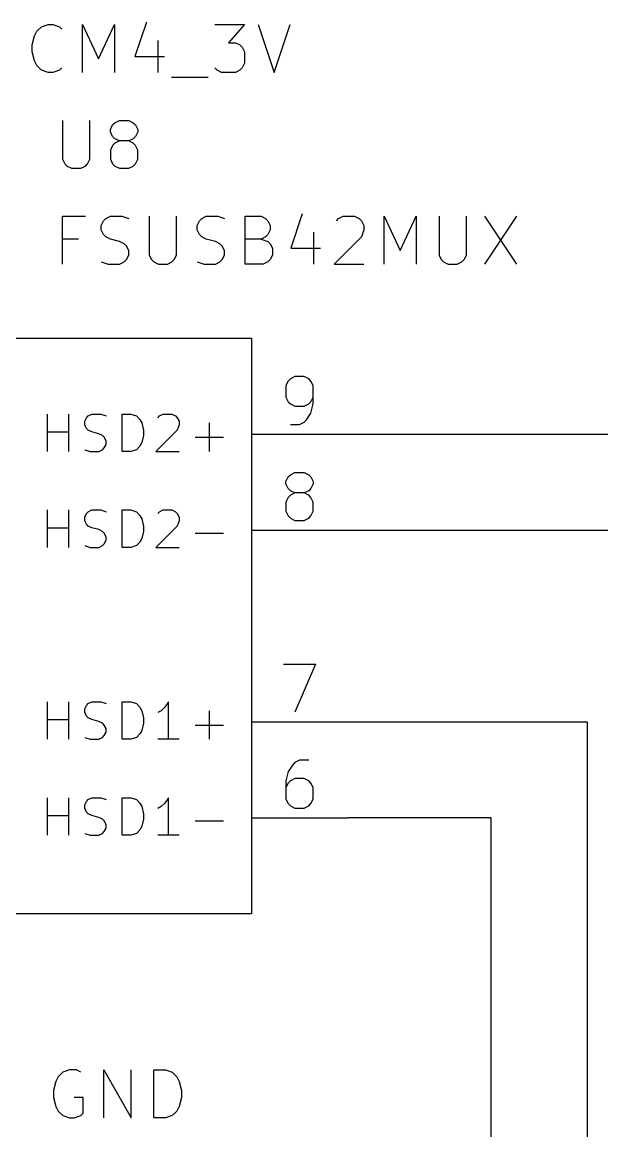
# Model space of a CAD drawing. Extents: x 0.4 to 11.3, y -7.9 to -0.4.
# Drawn here: x 7.511 to 8.115, y -2.276 to -1.12 of the extents above; entities that cross this region are included whole.
import ezdxf

# ---------------------------------------------------------------- set-up
doc = ezdxf.new("R2010")
doc.units = 0
doc.header["$MEASUREMENT"] = 0
for name, color, linetype in [('BROWN2', 54, 'CONTINUOUS'), ('CYAN2', 4, 'CONTINUOUS'), ('GREEN3', 91, 'CONTINUOUS'), ('LYELLOW', 51, 'CONTINUOUS'), ('RED2', 1, 'CONTINUOUS'), ('RED3', 11, 'CONTINUOUS')]:
    doc.layers.add(name, color=color, linetype=linetype)

msp = doc.modelspace()

# ---------------------------------------------------------------- linework, layer by layer
at = {"layer": 'BROWN2', "linetype": 'CONTINUOUS'}
for p, q in [((7.6402, -1.1204), (7.6283, -1.1561)), ((7.5235, -1.1347), (7.5259, -1.1299)), ((7.5259, -1.1299), (7.5307, -1.1252)), ((7.5307, -1.1252), (7.5378, -1.1228)), ((7.5378, -1.1228), (7.5426, -1.1228)), ((7.5426, -1.1228), (7.5497, -1.1252)), ((7.5497, -1.1252), (7.5521, -1.1276)), ((7.5735, -1.1728), (7.5735, -1.1228)), ((7.5735, -1.1228), (7.5902, -1.1585)), ((7.5902, -1.1585), (7.6068, -1.1228)), ((7.6068, -1.1228), (7.6068, -1.1728)), ((7.7116, -1.1228), (7.7426, -1.1228)), ((7.7426, -1.1228), (7.7259, -1.1419)), ((7.7568, -1.1228), (7.7735, -1.1728)), ((7.7735, -1.1728), (7.7902, -1.1228)), ((7.5211, -1.1442), (7.5235, -1.1347)), ((7.5211, -1.1514), (7.5211, -1.1442)), ((7.6521, -1.1395), (7.6521, -1.1728)), ((7.7259, -1.1419), (7.733, -1.1419)), ((7.733, -1.1419), (7.7378, -1.1442)), ((7.7378, -1.1442), (7.7402, -1.1466)), ((7.5235, -1.1609), (7.5211, -1.1514)), ((7.7402, -1.1466), (7.7426, -1.1514)), ((7.7426, -1.1514), (7.7426, -1.1633)), ((7.5259, -1.1657), (7.5235, -1.1609)), ((7.5307, -1.1704), (7.5259, -1.1657)), ((7.6283, -1.1561), (7.6592, -1.1561)), ((7.7426, -1.1633), (7.7402, -1.168)), ((7.5378, -1.1728), (7.5307, -1.1704)), ((7.5426, -1.1728), (7.5378, -1.1728)), ((7.5497, -1.1704), (7.5426, -1.1728)), ((7.5521, -1.168), (7.5497, -1.1704)), ((7.6664, -1.1776), (7.7045, -1.1776)), ((7.714, -1.1704), (7.7116, -1.168)), ((7.7187, -1.1728), (7.714, -1.1704)), ((7.733, -1.1728), (7.7187, -1.1728)), ((7.7378, -1.1704), (7.733, -1.1728)), ((7.7402, -1.168), (7.7378, -1.1704))]:
    msp.add_line(p, q, dxfattribs=at)
at = {"layer": 'CYAN2', "linetype": 'CONTINUOUS'}
for p, q in [((7.5527, -1.2228), (7.5527, -1.2633)), ((7.5527, -1.2228), (7.5527, -1.2633)), ((7.5812, -1.2633), (7.5812, -1.2228)), ((7.5812, -1.2633), (7.5812, -1.2228)), ((7.605, -1.2276), (7.6074, -1.2252)), ((7.605, -1.2276), (7.6074, -1.2252)), ((7.6074, -1.2252), (7.6122, -1.2228)), ((7.6074, -1.2252), (7.6122, -1.2228)), ((7.6122, -1.2228), (7.6217, -1.2228)), ((7.6122, -1.2228), (7.6217, -1.2228)), ((7.6217, -1.2228), (7.6265, -1.2252)), ((7.6217, -1.2228), (7.6265, -1.2252)), ((7.6265, -1.2252), (7.6289, -1.2276)), ((7.6265, -1.2252), (7.6289, -1.2276)), ((7.6027, -1.2323), (7.605, -1.2276)), ((7.6027, -1.2323), (7.605, -1.2276)), ((7.6027, -1.2347), (7.6027, -1.2323)), ((7.6027, -1.2347), (7.6027, -1.2323)), ((7.605, -1.2395), (7.6027, -1.2347)), ((7.605, -1.2395), (7.6027, -1.2347)), ((7.6289, -1.2276), (7.6312, -1.2323)), ((7.6289, -1.2276), (7.6312, -1.2323)), ((7.6312, -1.2347), (7.6289, -1.2395)), ((7.6312, -1.2347), (7.6289, -1.2395)), ((7.6312, -1.2323), (7.6312, -1.2347)), ((7.6312, -1.2323), (7.6312, -1.2347)), ((7.6074, -1.2419), (7.605, -1.2395)), ((7.6074, -1.2419), (7.605, -1.2395)), ((7.6074, -1.2466), (7.605, -1.249)), ((7.6074, -1.2466), (7.605, -1.249)), ((7.6122, -1.2442), (7.6074, -1.2419)), ((7.6122, -1.2442), (7.6074, -1.2419)), ((7.6122, -1.2442), (7.6074, -1.2466)), ((7.6122, -1.2442), (7.6074, -1.2466)), ((7.6217, -1.2442), (7.6122, -1.2442)), ((7.6217, -1.2442), (7.6122, -1.2442)), ((7.6265, -1.2419), (7.6217, -1.2442)), ((7.6265, -1.2419), (7.6217, -1.2442)), ((7.6265, -1.2466), (7.6217, -1.2442)), ((7.6265, -1.2466), (7.6217, -1.2442)), ((7.6289, -1.2395), (7.6265, -1.2419)), ((7.6289, -1.2395), (7.6265, -1.2419)), ((7.6289, -1.249), (7.6265, -1.2466)), ((7.6289, -1.249), (7.6265, -1.2466)), ((7.605, -1.249), (7.6027, -1.2538)), ((7.605, -1.249), (7.6027, -1.2538)), ((7.6027, -1.2538), (7.6027, -1.2633)), ((7.6027, -1.2538), (7.6027, -1.2633)), ((7.6312, -1.2538), (7.6289, -1.249)), ((7.6312, -1.2538), (7.6289, -1.249)), ((7.6312, -1.2633), (7.6312, -1.2538)), ((7.6312, -1.2633), (7.6312, -1.2538)), ((7.5527, -1.2633), (7.555, -1.268)), ((7.5527, -1.2633), (7.555, -1.268)), ((7.555, -1.268), (7.5574, -1.2704)), ((7.555, -1.268), (7.5574, -1.2704)), ((7.5574, -1.2704), (7.5622, -1.2728)), ((7.5574, -1.2704), (7.5622, -1.2728)), ((7.5717, -1.2728), (7.5765, -1.2704)), ((7.5717, -1.2728), (7.5765, -1.2704)), ((7.5765, -1.2704), (7.5789, -1.268)), ((7.5765, -1.2704), (7.5789, -1.268)), ((7.5789, -1.268), (7.5812, -1.2633)), ((7.5789, -1.268), (7.5812, -1.2633)), ((7.6027, -1.2633), (7.605, -1.268)), ((7.6027, -1.2633), (7.605, -1.268)), ((7.605, -1.268), (7.6074, -1.2704)), ((7.605, -1.268), (7.6074, -1.2704)), ((7.6074, -1.2704), (7.6122, -1.2728)), ((7.6074, -1.2704), (7.6122, -1.2728)), ((7.6217, -1.2728), (7.6265, -1.2704)), ((7.6217, -1.2728), (7.6265, -1.2704)), ((7.6265, -1.2704), (7.6289, -1.268)), ((7.6265, -1.2704), (7.6289, -1.268)), ((7.6289, -1.268), (7.6312, -1.2633)), ((7.6289, -1.268), (7.6312, -1.2633)), ((7.5622, -1.2728), (7.5717, -1.2728)), ((7.5622, -1.2728), (7.5717, -1.2728)), ((7.6122, -1.2728), (7.6217, -1.2728)), ((7.6122, -1.2728), (7.6217, -1.2728)), ((7.5527, -1.3728), (7.5527, -1.3228)), ((7.5527, -1.3228), (7.5765, -1.3228)), ((7.5527, -1.3728), (7.5527, -1.3228)), ((7.5527, -1.3228), (7.5765, -1.3228)), ((7.5931, -1.3323), (7.5955, -1.3276)), ((7.5931, -1.3323), (7.5955, -1.3276)), ((7.5955, -1.3276), (7.5979, -1.3252)), ((7.5955, -1.3276), (7.5979, -1.3252)), ((7.5979, -1.3252), (7.6027, -1.3228)), ((7.5979, -1.3252), (7.6027, -1.3228)), ((7.6027, -1.3228), (7.6146, -1.3228)), ((7.6027, -1.3228), (7.6146, -1.3228)), ((7.6146, -1.3228), (7.6217, -1.3252)), ((7.6146, -1.3228), (7.6217, -1.3252)), ((7.6431, -1.3228), (7.6431, -1.3633)), ((7.6431, -1.3228), (7.6431, -1.3633)), ((7.6717, -1.3633), (7.6717, -1.3228)), ((7.6717, -1.3633), (7.6717, -1.3228)), ((7.6931, -1.3323), (7.6955, -1.3276)), ((7.6931, -1.3323), (7.6955, -1.3276)), ((7.6955, -1.3276), (7.6979, -1.3252)), ((7.6955, -1.3276), (7.6979, -1.3252)), ((7.6979, -1.3252), (7.7027, -1.3228)), ((7.6979, -1.3252), (7.7027, -1.3228)), ((7.7027, -1.3228), (7.7146, -1.3228)), ((7.7027, -1.3228), (7.7146, -1.3228)), ((7.7146, -1.3228), (7.7217, -1.3252)), ((7.7146, -1.3228), (7.7217, -1.3252)), ((7.7431, -1.3728), (7.7431, -1.3228)), ((7.7431, -1.3228), (7.7598, -1.3228)), ((7.7431, -1.3728), (7.7431, -1.3228)), ((7.7431, -1.3228), (7.7598, -1.3228)), ((7.7598, -1.3228), (7.7646, -1.3252)), ((7.7598, -1.3228), (7.7646, -1.3252)), ((7.7646, -1.3252), (7.7669, -1.3276)), ((7.7646, -1.3252), (7.7669, -1.3276)), ((7.7669, -1.3276), (7.7693, -1.3323)), ((7.7669, -1.3276), (7.7693, -1.3323)), ((7.8027, -1.3204), (7.7908, -1.3561)), ((7.8027, -1.3204), (7.7908, -1.3561)), ((7.8384, -1.3276), (7.8408, -1.3252)), ((7.8384, -1.3276), (7.8408, -1.3252)), ((7.8408, -1.3252), (7.8455, -1.3228)), ((7.8408, -1.3252), (7.8455, -1.3228)), ((7.8455, -1.3228), (7.8574, -1.3228)), ((7.8455, -1.3228), (7.8574, -1.3228)), ((7.8574, -1.3228), (7.8622, -1.3252)), ((7.8574, -1.3228), (7.8622, -1.3252)), ((7.8622, -1.3252), (7.8646, -1.3276)), ((7.8622, -1.3252), (7.8646, -1.3276)), ((7.8646, -1.3276), (7.8669, -1.3323)), ((7.8646, -1.3276), (7.8669, -1.3323)), ((7.8884, -1.3728), (7.8884, -1.3228)), ((7.8884, -1.3228), (7.905, -1.3585)), ((7.8884, -1.3728), (7.8884, -1.3228)), ((7.8884, -1.3228), (7.905, -1.3585)), ((7.905, -1.3585), (7.9217, -1.3228)), ((7.905, -1.3585), (7.9217, -1.3228)), ((7.9217, -1.3228), (7.9217, -1.3728)), ((7.9217, -1.3228), (7.9217, -1.3728)), ((7.9455, -1.3228), (7.9455, -1.3633)), ((7.9455, -1.3228), (7.9455, -1.3633)), ((7.9741, -1.3633), (7.9741, -1.3228)), ((7.9741, -1.3633), (7.9741, -1.3228)), ((7.9931, -1.3228), (8.0265, -1.3728)), ((8.0265, -1.3228), (7.9931, -1.3728)), ((7.9931, -1.3228), (8.0265, -1.3728)), ((8.0265, -1.3228), (7.9931, -1.3728)), ((7.5931, -1.3371), (7.5931, -1.3323)), ((7.5931, -1.3371), (7.5931, -1.3323)), ((7.5955, -1.3419), (7.5931, -1.3371)), ((7.5955, -1.3419), (7.5931, -1.3371)), ((7.6931, -1.3371), (7.6931, -1.3323)), ((7.6931, -1.3371), (7.6931, -1.3323)), ((7.6955, -1.3419), (7.6931, -1.3371)), ((7.6955, -1.3419), (7.6931, -1.3371)), ((7.7693, -1.3371), (7.7669, -1.3419)), ((7.7693, -1.3371), (7.7669, -1.3419)), ((7.7693, -1.3323), (7.7693, -1.3371)), ((7.7693, -1.3323), (7.7693, -1.3371)), ((7.8146, -1.3395), (7.8146, -1.3728)), ((7.8146, -1.3395), (7.8146, -1.3728)), ((7.8669, -1.3371), (7.8646, -1.3442)), ((7.8669, -1.3371), (7.8646, -1.3442)), ((7.8669, -1.3323), (7.8669, -1.3371)), ((7.8669, -1.3323), (7.8669, -1.3371)), ((7.5693, -1.3466), (7.5527, -1.3466)), ((7.5693, -1.3466), (7.5527, -1.3466)), ((7.5979, -1.3442), (7.5955, -1.3419)), ((7.5979, -1.3442), (7.5955, -1.3419)), ((7.6027, -1.3466), (7.5979, -1.3442)), ((7.6027, -1.3466), (7.5979, -1.3442)), ((7.6122, -1.349), (7.6027, -1.3466)), ((7.6122, -1.349), (7.6027, -1.3466)), ((7.6169, -1.3514), (7.6122, -1.349)), ((7.6169, -1.3514), (7.6122, -1.349)), ((7.6193, -1.3538), (7.6169, -1.3514)), ((7.6193, -1.3538), (7.6169, -1.3514)), ((7.6979, -1.3442), (7.6955, -1.3419)), ((7.6979, -1.3442), (7.6955, -1.3419)), ((7.7027, -1.3466), (7.6979, -1.3442)), ((7.7027, -1.3466), (7.6979, -1.3442)), ((7.7122, -1.349), (7.7027, -1.3466)), ((7.7122, -1.349), (7.7027, -1.3466)), ((7.7169, -1.3514), (7.7122, -1.349)), ((7.7169, -1.3514), (7.7122, -1.349)), ((7.7193, -1.3538), (7.7169, -1.3514)), ((7.7193, -1.3538), (7.7169, -1.3514)), ((7.7598, -1.3466), (7.7431, -1.3466)), ((7.7598, -1.3466), (7.7431, -1.3466)), ((7.7646, -1.3442), (7.7598, -1.3466)), ((7.7646, -1.3442), (7.7598, -1.3466)), ((7.7598, -1.3466), (7.7669, -1.349)), ((7.7598, -1.3466), (7.7669, -1.349)), ((7.7669, -1.3419), (7.7646, -1.3442)), ((7.7669, -1.3419), (7.7646, -1.3442)), ((7.7669, -1.349), (7.7693, -1.3514)), ((7.7669, -1.349), (7.7693, -1.3514)), ((7.7693, -1.3514), (7.7717, -1.3561)), ((7.7693, -1.3514), (7.7717, -1.3561)), ((7.8646, -1.3442), (7.836, -1.3728)), ((7.8646, -1.3442), (7.836, -1.3728)), ((7.6217, -1.3585), (7.6193, -1.3538)), ((7.6217, -1.3585), (7.6193, -1.3538)), ((7.6193, -1.368), (7.6217, -1.3633)), ((7.6193, -1.368), (7.6217, -1.3633)), ((7.6217, -1.3633), (7.6217, -1.3585)), ((7.6217, -1.3633), (7.6217, -1.3585)), ((7.6431, -1.3633), (7.6455, -1.368)), ((7.6431, -1.3633), (7.6455, -1.368)), ((7.6693, -1.368), (7.6717, -1.3633)), ((7.6693, -1.368), (7.6717, -1.3633)), ((7.7217, -1.3585), (7.7193, -1.3538)), ((7.7217, -1.3585), (7.7193, -1.3538)), ((7.7193, -1.368), (7.7217, -1.3633)), ((7.7193, -1.368), (7.7217, -1.3633)), ((7.7217, -1.3633), (7.7217, -1.3585)), ((7.7217, -1.3633), (7.7217, -1.3585)), ((7.7717, -1.3633), (7.7693, -1.368)), ((7.7717, -1.3633), (7.7693, -1.368)), ((7.7717, -1.3561), (7.7717, -1.3633)), ((7.7717, -1.3561), (7.7717, -1.3633)), ((7.7908, -1.3561), (7.8217, -1.3561)), ((7.7908, -1.3561), (7.8217, -1.3561)), ((7.9455, -1.3633), (7.9479, -1.368)), ((7.9455, -1.3633), (7.9479, -1.368)), ((7.9717, -1.368), (7.9741, -1.3633)), ((7.9717, -1.368), (7.9741, -1.3633)), ((7.5931, -1.3704), (7.6003, -1.3728)), ((7.5931, -1.3704), (7.6003, -1.3728)), ((7.6003, -1.3728), (7.6122, -1.3728)), ((7.6003, -1.3728), (7.6122, -1.3728)), ((7.6122, -1.3728), (7.6169, -1.3704)), ((7.6122, -1.3728), (7.6169, -1.3704)), ((7.6169, -1.3704), (7.6193, -1.368)), ((7.6169, -1.3704), (7.6193, -1.368)), ((7.6455, -1.368), (7.6479, -1.3704)), ((7.6455, -1.368), (7.6479, -1.3704)), ((7.6479, -1.3704), (7.6527, -1.3728)), ((7.6479, -1.3704), (7.6527, -1.3728)), ((7.6527, -1.3728), (7.6622, -1.3728)), ((7.6527, -1.3728), (7.6622, -1.3728)), ((7.6622, -1.3728), (7.6669, -1.3704)), ((7.6622, -1.3728), (7.6669, -1.3704)), ((7.6669, -1.3704), (7.6693, -1.368)), ((7.6669, -1.3704), (7.6693, -1.368)), ((7.6931, -1.3704), (7.7003, -1.3728)), ((7.6931, -1.3704), (7.7003, -1.3728)), ((7.7003, -1.3728), (7.7122, -1.3728)), ((7.7003, -1.3728), (7.7122, -1.3728)), ((7.7122, -1.3728), (7.7169, -1.3704)), ((7.7122, -1.3728), (7.7169, -1.3704)), ((7.7169, -1.3704), (7.7193, -1.368)), ((7.7169, -1.3704), (7.7193, -1.368)), ((7.7622, -1.3728), (7.7431, -1.3728)), ((7.7622, -1.3728), (7.7431, -1.3728)), ((7.7669, -1.3704), (7.7622, -1.3728)), ((7.7669, -1.3704), (7.7622, -1.3728)), ((7.7693, -1.368), (7.7669, -1.3704)), ((7.7693, -1.368), (7.7669, -1.3704)), ((7.836, -1.3728), (7.8669, -1.3728)), ((7.836, -1.3728), (7.8669, -1.3728)), ((7.9479, -1.368), (7.9503, -1.3704)), ((7.9479, -1.368), (7.9503, -1.3704)), ((7.9503, -1.3704), (7.955, -1.3728)), ((7.9503, -1.3704), (7.955, -1.3728)), ((7.955, -1.3728), (7.9646, -1.3728)), ((7.955, -1.3728), (7.9646, -1.3728)), ((7.9646, -1.3728), (7.9693, -1.3704)), ((7.9646, -1.3728), (7.9693, -1.3704)), ((7.9693, -1.3704), (7.9717, -1.368)), ((7.9693, -1.3704), (7.9717, -1.368)), ((7.5369, -1.568), (7.5369, -1.529)), ((7.5369, -1.568), (7.5369, -1.529)), ((7.5591, -1.568), (7.5591, -1.529)), ((7.5591, -1.568), (7.5591, -1.529)), ((7.5759, -1.5365), (7.5777, -1.5328)), ((7.5759, -1.5365), (7.5777, -1.5328)), ((7.5759, -1.5402), (7.5759, -1.5365)), ((7.5759, -1.5402), (7.5759, -1.5365)), ((7.5777, -1.5328), (7.5796, -1.5309)), ((7.5777, -1.5328), (7.5796, -1.5309)), ((7.5796, -1.5309), (7.5833, -1.529)), ((7.5796, -1.5309), (7.5833, -1.529)), ((7.5833, -1.529), (7.5926, -1.529)), ((7.5833, -1.529), (7.5926, -1.529)), ((7.5926, -1.529), (7.5981, -1.5309)), ((7.5926, -1.529), (7.5981, -1.5309)), ((7.6149, -1.568), (7.6149, -1.529)), ((7.6149, -1.529), (7.6241, -1.529)), ((7.6149, -1.568), (7.6149, -1.529)), ((7.6149, -1.529), (7.6241, -1.529)), ((7.6241, -1.529), (7.6297, -1.5309)), ((7.6241, -1.529), (7.6297, -1.5309)), ((7.6297, -1.5309), (7.6334, -1.5346)), ((7.6297, -1.5309), (7.6334, -1.5346)), ((7.6334, -1.5346), (7.6353, -1.5383)), ((7.6334, -1.5346), (7.6353, -1.5383)), ((7.652, -1.5328), (7.6539, -1.5309)), ((7.652, -1.5328), (7.6539, -1.5309)), ((7.6539, -1.5309), (7.6576, -1.529)), ((7.6539, -1.5309), (7.6576, -1.529)), ((7.6576, -1.529), (7.6669, -1.529)), ((7.6576, -1.529), (7.6669, -1.529)), ((7.6669, -1.529), (7.6706, -1.5309)), ((7.6669, -1.529), (7.6706, -1.5309)), ((7.6706, -1.5309), (7.6724, -1.5328)), ((7.6706, -1.5309), (7.6724, -1.5328)), ((7.6724, -1.5328), (7.6743, -1.5365)), ((7.6724, -1.5328), (7.6743, -1.5365)), ((7.6743, -1.5365), (7.6743, -1.5402)), ((7.6743, -1.5365), (7.6743, -1.5402)), ((7.5369, -1.5476), (7.5591, -1.5476)), ((7.5369, -1.5476), (7.5591, -1.5476)), ((7.5777, -1.5439), (7.5759, -1.5402)), ((7.5777, -1.5439), (7.5759, -1.5402)), ((7.5796, -1.5458), (7.5777, -1.5439)), ((7.5796, -1.5458), (7.5777, -1.5439)), ((7.5833, -1.5476), (7.5796, -1.5458)), ((7.5833, -1.5476), (7.5796, -1.5458)), ((7.5907, -1.5495), (7.5833, -1.5476)), ((7.5907, -1.5495), (7.5833, -1.5476)), ((7.6353, -1.5383), (7.6371, -1.5458)), ((7.6353, -1.5383), (7.6371, -1.5458)), ((7.6371, -1.5458), (7.6371, -1.5513)), ((7.6371, -1.5458), (7.6371, -1.5513)), ((7.6724, -1.5458), (7.6501, -1.568)), ((7.6724, -1.5458), (7.6501, -1.568)), ((7.6743, -1.5402), (7.6724, -1.5458)), ((7.6743, -1.5402), (7.6724, -1.5458)), ((7.7059, -1.568), (7.7059, -1.5383)), ((7.7059, -1.568), (7.7059, -1.5383)), ((7.5944, -1.5513), (7.5907, -1.5495)), ((7.5944, -1.5513), (7.5907, -1.5495)), ((7.5963, -1.5532), (7.5944, -1.5513)), ((7.5963, -1.5532), (7.5944, -1.5513)), ((7.5981, -1.5569), (7.5963, -1.5532)), ((7.5981, -1.5569), (7.5963, -1.5532)), ((7.5981, -1.5606), (7.5981, -1.5569)), ((7.5981, -1.5606), (7.5981, -1.5569)), ((7.6353, -1.5588), (7.6334, -1.5625)), ((7.6353, -1.5588), (7.6334, -1.5625)), ((7.6371, -1.5513), (7.6353, -1.5588)), ((7.6371, -1.5513), (7.6353, -1.5588)), ((7.691, -1.5532), (7.7207, -1.5532)), ((7.691, -1.5532), (7.7207, -1.5532)), ((7.5759, -1.5662), (7.5814, -1.568)), ((7.5759, -1.5662), (7.5814, -1.568)), ((7.5814, -1.568), (7.5907, -1.568)), ((7.5814, -1.568), (7.5907, -1.568)), ((7.5907, -1.568), (7.5944, -1.5662)), ((7.5907, -1.568), (7.5944, -1.5662)), ((7.5944, -1.5662), (7.5963, -1.5643)), ((7.5944, -1.5662), (7.5963, -1.5643)), ((7.5963, -1.5643), (7.5981, -1.5606)), ((7.5963, -1.5643), (7.5981, -1.5606)), ((7.6241, -1.568), (7.6149, -1.568)), ((7.6241, -1.568), (7.6149, -1.568)), ((7.6297, -1.5662), (7.6241, -1.568)), ((7.6297, -1.5662), (7.6241, -1.568)), ((7.6334, -1.5625), (7.6297, -1.5662)), ((7.6334, -1.5625), (7.6297, -1.5662)), ((7.6501, -1.568), (7.6743, -1.568)), ((7.6501, -1.568), (7.6743, -1.568)), ((7.5369, -1.668), (7.5369, -1.629)), ((7.5369, -1.668), (7.5369, -1.629)), ((7.5591, -1.668), (7.5591, -1.629)), ((7.5591, -1.668), (7.5591, -1.629)), ((7.5796, -1.6309), (7.5833, -1.629)), ((7.5796, -1.6309), (7.5833, -1.629)), ((7.5833, -1.629), (7.5926, -1.629)), ((7.5833, -1.629), (7.5926, -1.629)), ((7.5926, -1.629), (7.5981, -1.6309)), ((7.5926, -1.629), (7.5981, -1.6309)), ((7.6149, -1.668), (7.6149, -1.629)), ((7.6149, -1.629), (7.6241, -1.629)), ((7.6149, -1.668), (7.6149, -1.629)), ((7.6149, -1.629), (7.6241, -1.629)), ((7.6241, -1.629), (7.6297, -1.6309)), ((7.6241, -1.629), (7.6297, -1.6309)), ((7.6539, -1.6309), (7.6576, -1.629)), ((7.6539, -1.6309), (7.6576, -1.629)), ((7.6576, -1.629), (7.6669, -1.629)), ((7.6576, -1.629), (7.6669, -1.629)), ((7.6669, -1.629), (7.6706, -1.6309)), ((7.6669, -1.629), (7.6706, -1.6309)), ((7.5759, -1.6365), (7.5777, -1.6328)), ((7.5759, -1.6365), (7.5777, -1.6328)), ((7.5759, -1.6402), (7.5759, -1.6365)), ((7.5759, -1.6402), (7.5759, -1.6365)), ((7.5777, -1.6439), (7.5759, -1.6402)), ((7.5777, -1.6439), (7.5759, -1.6402)), ((7.5777, -1.6328), (7.5796, -1.6309)), ((7.5777, -1.6328), (7.5796, -1.6309)), ((7.6297, -1.6309), (7.6334, -1.6346)), ((7.6297, -1.6309), (7.6334, -1.6346)), ((7.6334, -1.6346), (7.6353, -1.6383)), ((7.6334, -1.6346), (7.6353, -1.6383)), ((7.6353, -1.6383), (7.6371, -1.6458)), ((7.6353, -1.6383), (7.6371, -1.6458)), ((7.652, -1.6328), (7.6539, -1.6309)), ((7.652, -1.6328), (7.6539, -1.6309)), ((7.6706, -1.6309), (7.6724, -1.6328)), ((7.6706, -1.6309), (7.6724, -1.6328)), ((7.6724, -1.6328), (7.6743, -1.6365)), ((7.6724, -1.6328), (7.6743, -1.6365)), ((7.6743, -1.6402), (7.6724, -1.6458)), ((7.6743, -1.6402), (7.6724, -1.6458)), ((7.6743, -1.6365), (7.6743, -1.6402)), ((7.6743, -1.6365), (7.6743, -1.6402)), ((7.5369, -1.6476), (7.5591, -1.6476)), ((7.5369, -1.6476), (7.5591, -1.6476)), ((7.5796, -1.6458), (7.5777, -1.6439)), ((7.5796, -1.6458), (7.5777, -1.6439)), ((7.5833, -1.6476), (7.5796, -1.6458)), ((7.5833, -1.6476), (7.5796, -1.6458)), ((7.5907, -1.6495), (7.5833, -1.6476)), ((7.5907, -1.6495), (7.5833, -1.6476)), ((7.5944, -1.6513), (7.5907, -1.6495)), ((7.5944, -1.6513), (7.5907, -1.6495)), ((7.5963, -1.6532), (7.5944, -1.6513)), ((7.5963, -1.6532), (7.5944, -1.6513)), ((7.6371, -1.6513), (7.6353, -1.6588)), ((7.6371, -1.6513), (7.6353, -1.6588)), ((7.6371, -1.6458), (7.6371, -1.6513)), ((7.6371, -1.6458), (7.6371, -1.6513)), ((7.6724, -1.6458), (7.6501, -1.668)), ((7.6724, -1.6458), (7.6501, -1.668)), ((7.5944, -1.6662), (7.5963, -1.6643)), ((7.5944, -1.6662), (7.5963, -1.6643)), ((7.5981, -1.6569), (7.5963, -1.6532)), ((7.5981, -1.6569), (7.5963, -1.6532)), ((7.5963, -1.6643), (7.5981, -1.6606)), ((7.5963, -1.6643), (7.5981, -1.6606)), ((7.5981, -1.6606), (7.5981, -1.6569)), ((7.5981, -1.6606), (7.5981, -1.6569)), ((7.6334, -1.6625), (7.6297, -1.6662)), ((7.6334, -1.6625), (7.6297, -1.6662)), ((7.6353, -1.6588), (7.6334, -1.6625)), ((7.6353, -1.6588), (7.6334, -1.6625)), ((7.691, -1.6532), (7.7207, -1.6532)), ((7.691, -1.6532), (7.7207, -1.6532)), ((7.5759, -1.6662), (7.5814, -1.668)), ((7.5759, -1.6662), (7.5814, -1.668)), ((7.5814, -1.668), (7.5907, -1.668)), ((7.5814, -1.668), (7.5907, -1.668)), ((7.5907, -1.668), (7.5944, -1.6662)), ((7.5907, -1.668), (7.5944, -1.6662)), ((7.6241, -1.668), (7.6149, -1.668)), ((7.6241, -1.668), (7.6149, -1.668)), ((7.6297, -1.6662), (7.6241, -1.668)), ((7.6297, -1.6662), (7.6241, -1.668)), ((7.6501, -1.668), (7.6743, -1.668)), ((7.6501, -1.668), (7.6743, -1.668)), ((7.5369, -1.868), (7.5369, -1.829)), ((7.5369, -1.868), (7.5369, -1.829)), ((7.5591, -1.868), (7.5591, -1.829)), ((7.5591, -1.868), (7.5591, -1.829)), ((7.5759, -1.8365), (7.5777, -1.8328)), ((7.5759, -1.8365), (7.5777, -1.8328)), ((7.5759, -1.8402), (7.5759, -1.8365)), ((7.5759, -1.8402), (7.5759, -1.8365)), ((7.5777, -1.8328), (7.5796, -1.8309)), ((7.5777, -1.8328), (7.5796, -1.8309)), ((7.5796, -1.8309), (7.5833, -1.829)), ((7.5796, -1.8309), (7.5833, -1.829)), ((7.5833, -1.829), (7.5926, -1.829)), ((7.5833, -1.829), (7.5926, -1.829)), ((7.5926, -1.829), (7.5981, -1.8309)), ((7.5926, -1.829), (7.5981, -1.8309)), ((7.6149, -1.868), (7.6149, -1.829)), ((7.6149, -1.829), (7.6241, -1.829)), ((7.6149, -1.868), (7.6149, -1.829)), ((7.6149, -1.829), (7.6241, -1.829)), ((7.6241, -1.829), (7.6297, -1.8309)), ((7.6241, -1.829), (7.6297, -1.8309)), ((7.6297, -1.8309), (7.6334, -1.8346)), ((7.6297, -1.8309), (7.6334, -1.8346)), ((7.6334, -1.8346), (7.6353, -1.8383)), ((7.6334, -1.8346), (7.6353, -1.8383)), ((7.6594, -1.8346), (7.6557, -1.8383)), ((7.6594, -1.8346), (7.6557, -1.8383)), ((7.6631, -1.829), (7.6594, -1.8346)), ((7.6631, -1.829), (7.6594, -1.8346)), ((7.6631, -1.868), (7.6631, -1.829)), ((7.6631, -1.868), (7.6631, -1.829)), ((7.5369, -1.8476), (7.5591, -1.8476)), ((7.5369, -1.8476), (7.5591, -1.8476)), ((7.5777, -1.8439), (7.5759, -1.8402)), ((7.5777, -1.8439), (7.5759, -1.8402)), ((7.5796, -1.8458), (7.5777, -1.8439)), ((7.5796, -1.8458), (7.5777, -1.8439)), ((7.5833, -1.8476), (7.5796, -1.8458)), ((7.5833, -1.8476), (7.5796, -1.8458)), ((7.5907, -1.8495), (7.5833, -1.8476)), ((7.5907, -1.8495), (7.5833, -1.8476)), ((7.6353, -1.8383), (7.6371, -1.8458)), ((7.6353, -1.8383), (7.6371, -1.8458)), ((7.6371, -1.8458), (7.6371, -1.8513)), ((7.6371, -1.8458), (7.6371, -1.8513)), ((7.6557, -1.8383), (7.652, -1.8402)), ((7.6557, -1.8383), (7.652, -1.8402)), ((7.7059, -1.868), (7.7059, -1.8383)), ((7.7059, -1.868), (7.7059, -1.8383)), ((7.5944, -1.8513), (7.5907, -1.8495)), ((7.5944, -1.8513), (7.5907, -1.8495)), ((7.5963, -1.8532), (7.5944, -1.8513)), ((7.5963, -1.8532), (7.5944, -1.8513)), ((7.5981, -1.8569), (7.5963, -1.8532)), ((7.5981, -1.8569), (7.5963, -1.8532)), ((7.5963, -1.8643), (7.5981, -1.8606)), ((7.5963, -1.8643), (7.5981, -1.8606)), ((7.5981, -1.8606), (7.5981, -1.8569)), ((7.5981, -1.8606), (7.5981, -1.8569)), ((7.6353, -1.8588), (7.6334, -1.8625)), ((7.6353, -1.8588), (7.6334, -1.8625)), ((7.6371, -1.8513), (7.6353, -1.8588)), ((7.6371, -1.8513), (7.6353, -1.8588)), ((7.691, -1.8532), (7.7207, -1.8532)), ((7.691, -1.8532), (7.7207, -1.8532)), ((7.5759, -1.8662), (7.5814, -1.868)), ((7.5759, -1.8662), (7.5814, -1.868)), ((7.5814, -1.868), (7.5907, -1.868)), ((7.5814, -1.868), (7.5907, -1.868)), ((7.5907, -1.868), (7.5944, -1.8662)), ((7.5907, -1.868), (7.5944, -1.8662)), ((7.5944, -1.8662), (7.5963, -1.8643)), ((7.5944, -1.8662), (7.5963, -1.8643)), ((7.6241, -1.868), (7.6149, -1.868)), ((7.6241, -1.868), (7.6149, -1.868)), ((7.6297, -1.8662), (7.6241, -1.868)), ((7.6297, -1.8662), (7.6241, -1.868)), ((7.6334, -1.8625), (7.6297, -1.8662)), ((7.6334, -1.8625), (7.6297, -1.8662)), ((7.6743, -1.868), (7.652, -1.868)), ((7.6743, -1.868), (7.652, -1.868)), ((7.5369, -1.968), (7.5369, -1.929)), ((7.5369, -1.968), (7.5369, -1.929)), ((7.5591, -1.968), (7.5591, -1.929)), ((7.5591, -1.968), (7.5591, -1.929)), ((7.5796, -1.9309), (7.5833, -1.929)), ((7.5796, -1.9309), (7.5833, -1.929)), ((7.5833, -1.929), (7.5926, -1.929)), ((7.5833, -1.929), (7.5926, -1.929)), ((7.5926, -1.929), (7.5981, -1.9309)), ((7.5926, -1.929), (7.5981, -1.9309)), ((7.6149, -1.968), (7.6149, -1.929)), ((7.6149, -1.929), (7.6241, -1.929)), ((7.6149, -1.968), (7.6149, -1.929)), ((7.6149, -1.929), (7.6241, -1.929)), ((7.6241, -1.929), (7.6297, -1.9309)), ((7.6241, -1.929), (7.6297, -1.9309)), ((7.6631, -1.929), (7.6594, -1.9346)), ((7.6631, -1.929), (7.6594, -1.9346)), ((7.6631, -1.968), (7.6631, -1.929)), ((7.6631, -1.968), (7.6631, -1.929)), ((7.5759, -1.9365), (7.5777, -1.9328)), ((7.5759, -1.9365), (7.5777, -1.9328)), ((7.5759, -1.9402), (7.5759, -1.9365)), ((7.5759, -1.9402), (7.5759, -1.9365)), ((7.5777, -1.9439), (7.5759, -1.9402)), ((7.5777, -1.9439), (7.5759, -1.9402)), ((7.5777, -1.9328), (7.5796, -1.9309)), ((7.5777, -1.9328), (7.5796, -1.9309)), ((7.6297, -1.9309), (7.6334, -1.9346)), ((7.6297, -1.9309), (7.6334, -1.9346)), ((7.6334, -1.9346), (7.6353, -1.9383)), ((7.6334, -1.9346), (7.6353, -1.9383)), ((7.6353, -1.9383), (7.6371, -1.9458)), ((7.6353, -1.9383), (7.6371, -1.9458)), ((7.6557, -1.9383), (7.652, -1.9402)), ((7.6557, -1.9383), (7.652, -1.9402)), ((7.6594, -1.9346), (7.6557, -1.9383)), ((7.6594, -1.9346), (7.6557, -1.9383)), ((7.5369, -1.9476), (7.5591, -1.9476)), ((7.5369, -1.9476), (7.5591, -1.9476)), ((7.5796, -1.9458), (7.5777, -1.9439)), ((7.5796, -1.9458), (7.5777, -1.9439)), ((7.5833, -1.9476), (7.5796, -1.9458)), ((7.5833, -1.9476), (7.5796, -1.9458)), ((7.5907, -1.9495), (7.5833, -1.9476)), ((7.5907, -1.9495), (7.5833, -1.9476)), ((7.5944, -1.9513), (7.5907, -1.9495)), ((7.5944, -1.9513), (7.5907, -1.9495)), ((7.5963, -1.9532), (7.5944, -1.9513)), ((7.5963, -1.9532), (7.5944, -1.9513)), ((7.5981, -1.9569), (7.5963, -1.9532)), ((7.5981, -1.9569), (7.5963, -1.9532)), ((7.6371, -1.9513), (7.6353, -1.9588)), ((7.6371, -1.9513), (7.6353, -1.9588)), ((7.6371, -1.9458), (7.6371, -1.9513)), ((7.6371, -1.9458), (7.6371, -1.9513)), ((7.691, -1.9532), (7.7207, -1.9532)), ((7.691, -1.9532), (7.7207, -1.9532)), ((7.5944, -1.9662), (7.5963, -1.9643)), ((7.5944, -1.9662), (7.5963, -1.9643)), ((7.5963, -1.9643), (7.5981, -1.9606)), ((7.5963, -1.9643), (7.5981, -1.9606)), ((7.5981, -1.9606), (7.5981, -1.9569)), ((7.5981, -1.9606), (7.5981, -1.9569)), ((7.6334, -1.9625), (7.6297, -1.9662)), ((7.6334, -1.9625), (7.6297, -1.9662)), ((7.6353, -1.9588), (7.6334, -1.9625)), ((7.6353, -1.9588), (7.6334, -1.9625)), ((7.5759, -1.9662), (7.5814, -1.968)), ((7.5759, -1.9662), (7.5814, -1.968)), ((7.5814, -1.968), (7.5907, -1.968)), ((7.5814, -1.968), (7.5907, -1.968)), ((7.5907, -1.968), (7.5944, -1.9662)), ((7.5907, -1.968), (7.5944, -1.9662)), ((7.6241, -1.968), (7.6149, -1.968)), ((7.6241, -1.968), (7.6149, -1.968)), ((7.6297, -1.9662), (7.6241, -1.968)), ((7.6297, -1.9662), (7.6241, -1.968)), ((7.6743, -1.968), (7.652, -1.968)), ((7.6743, -1.968), (7.652, -1.968)), ((7.5529, -2.2152), (7.5481, -2.2199)), ((7.5529, -2.2152), (7.5481, -2.2199)), ((7.56, -2.2128), (7.5529, -2.2152)), ((7.56, -2.2128), (7.5529, -2.2152)), ((7.5671, -2.2128), (7.56, -2.2128)), ((7.5671, -2.2128), (7.56, -2.2128)), ((7.5719, -2.2152), (7.5671, -2.2128)), ((7.5719, -2.2152), (7.5671, -2.2128)), ((7.5957, -2.2628), (7.5957, -2.2128)), ((7.5957, -2.2128), (7.6243, -2.2628)), ((7.5957, -2.2628), (7.5957, -2.2128)), ((7.5957, -2.2128), (7.6243, -2.2628)), ((7.6243, -2.2628), (7.6243, -2.2128)), ((7.6243, -2.2628), (7.6243, -2.2128)), ((7.6481, -2.2628), (7.6481, -2.2128)), ((7.6481, -2.2128), (7.66, -2.2128)), ((7.6481, -2.2628), (7.6481, -2.2128)), ((7.6481, -2.2128), (7.66, -2.2128)), ((7.66, -2.2128), (7.6671, -2.2152)), ((7.66, -2.2128), (7.6671, -2.2152)), ((7.6671, -2.2152), (7.6719, -2.2199)), ((7.6671, -2.2152), (7.6719, -2.2199)), ((7.5457, -2.2247), (7.5433, -2.2342)), ((7.5457, -2.2247), (7.5433, -2.2342)), ((7.5481, -2.2199), (7.5457, -2.2247)), ((7.5481, -2.2199), (7.5457, -2.2247)), ((7.6719, -2.2199), (7.6743, -2.2247)), ((7.6719, -2.2199), (7.6743, -2.2247)), ((7.6743, -2.2247), (7.6767, -2.2342)), ((7.6743, -2.2247), (7.6767, -2.2342)), ((7.5433, -2.2342), (7.5433, -2.2414)), ((7.5433, -2.2342), (7.5433, -2.2414)), ((7.5433, -2.2414), (7.5457, -2.2509)), ((7.5433, -2.2414), (7.5457, -2.2509)), ((7.5743, -2.2414), (7.5648, -2.2414)), ((7.5743, -2.2414), (7.5648, -2.2414)), ((7.5743, -2.258), (7.5743, -2.2414)), ((7.5743, -2.258), (7.5743, -2.2414)), ((7.6767, -2.2414), (7.6743, -2.2509)), ((7.6767, -2.2414), (7.6743, -2.2509)), ((7.6767, -2.2342), (7.6767, -2.2414)), ((7.6767, -2.2342), (7.6767, -2.2414)), ((7.5457, -2.2509), (7.5481, -2.2557)), ((7.5457, -2.2509), (7.5481, -2.2557)), ((7.6743, -2.2509), (7.6719, -2.2557)), ((7.6743, -2.2509), (7.6719, -2.2557)), ((7.5481, -2.2557), (7.5529, -2.2604)), ((7.5481, -2.2557), (7.5529, -2.2604)), ((7.5529, -2.2604), (7.56, -2.2628)), ((7.5529, -2.2604), (7.56, -2.2628)), ((7.56, -2.2628), (7.5648, -2.2628)), ((7.56, -2.2628), (7.5648, -2.2628)), ((7.5648, -2.2628), (7.5719, -2.2604)), ((7.5648, -2.2628), (7.5719, -2.2604)), ((7.5719, -2.2604), (7.5743, -2.258)), ((7.5719, -2.2604), (7.5743, -2.258)), ((7.66, -2.2628), (7.6481, -2.2628)), ((7.66, -2.2628), (7.6481, -2.2628)), ((7.6671, -2.2604), (7.66, -2.2628)), ((7.6671, -2.2604), (7.66, -2.2628)), ((7.6719, -2.2557), (7.6671, -2.2604)), ((7.6719, -2.2557), (7.6671, -2.2604))]:
    msp.add_line(p, q, dxfattribs=at)
at = {"layer": 'GREEN3', "linetype": 'CONTINUOUS'}
for p, q in [((7.85, -1.55), (8.85, -1.55)), ((7.85, -1.65), (8.85, -1.65)), ((7.85, -1.85), (8.1, -1.85)), ((8.1, -1.85), (8.1, -2.45)), ((8, -1.95), (7.85, -1.95)), ((8, -2.35), (8, -1.95))]:
    msp.add_line(p, q, dxfattribs=at)
at = {"layer": 'LYELLOW', "linetype": 'CONTINUOUS'}
for p, q in [((7.15, -1.45), (7.75, -1.45)), ((7.75, -1.45), (7.75, -2.05)), ((7.75, -2.05), (7.15, -2.05))]:
    msp.add_line(p, q, dxfattribs=at)
at = {"layer": 'RED2', "linetype": 'CONTINUOUS'}
for p, q in [((7.15, -1.45), (7.75, -1.45)), ((7.75, -1.45), (7.75, -2.05)), ((7.75, -1.55), (7.85, -1.55)), ((7.75, -1.55), (7.85, -1.55)), ((7.75, -1.65), (7.85, -1.65)), ((7.75, -1.65), (7.85, -1.65)), ((7.75, -1.85), (7.85, -1.85)), ((7.75, -1.85), (7.85, -1.85)), ((7.75, -1.95), (7.85, -1.95)), ((7.75, -1.95), (7.85, -1.95)), ((7.75, -2.05), (7.15, -2.05))]:
    msp.add_line(p, q, dxfattribs=at)
at = {"layer": 'RED3', "linetype": 'CONTINUOUS'}
for p, q in [((7.7952, -1.4899), (7.7905, -1.4923)), ((7.7952, -1.4899), (7.7905, -1.4923)), ((7.8048, -1.4899), (7.7952, -1.4899)), ((7.8048, -1.4899), (7.7952, -1.4899)), ((7.8095, -1.4923), (7.8048, -1.4899)), ((7.8095, -1.4923), (7.8048, -1.4899)), ((7.7881, -1.4946), (7.7857, -1.4994)), ((7.7881, -1.4946), (7.7857, -1.4994)), ((7.7857, -1.4994), (7.7857, -1.5113)), ((7.7857, -1.4994), (7.7857, -1.5113)), ((7.7905, -1.4923), (7.7881, -1.4946)), ((7.7905, -1.4923), (7.7881, -1.4946)), ((7.8119, -1.4946), (7.8095, -1.4923)), ((7.8119, -1.4946), (7.8095, -1.4923)), ((7.8143, -1.4994), (7.8119, -1.4946)), ((7.8143, -1.4994), (7.8119, -1.4946)), ((7.8143, -1.5184), (7.8143, -1.4994)), ((7.8143, -1.5184), (7.8143, -1.4994)), ((7.7857, -1.5113), (7.7881, -1.5161)), ((7.7857, -1.5113), (7.7881, -1.5161)), ((7.8119, -1.5161), (7.8143, -1.5113)), ((7.8119, -1.5161), (7.8143, -1.5113)), ((7.7881, -1.5161), (7.7905, -1.5184)), ((7.7881, -1.5161), (7.7905, -1.5184)), ((7.7905, -1.5184), (7.7952, -1.5208)), ((7.7905, -1.5184), (7.7952, -1.5208)), ((7.7952, -1.5208), (7.8048, -1.5208)), ((7.7952, -1.5208), (7.8048, -1.5208)), ((7.8048, -1.5208), (7.8095, -1.5184)), ((7.8048, -1.5208), (7.8095, -1.5184)), ((7.8095, -1.5184), (7.8119, -1.5161)), ((7.8095, -1.5184), (7.8119, -1.5161)), ((7.8119, -1.528), (7.8143, -1.5184)), ((7.8119, -1.528), (7.8143, -1.5184)), ((7.8048, -1.5375), (7.8071, -1.5351)), ((7.8048, -1.5375), (7.8071, -1.5351)), ((7.8071, -1.5351), (7.8119, -1.528)), ((7.8071, -1.5351), (7.8119, -1.528)), ((7.7905, -1.5399), (7.8, -1.5399)), ((7.7905, -1.5399), (7.8, -1.5399)), ((7.8, -1.5399), (7.8048, -1.5375)), ((7.8, -1.5399), (7.8048, -1.5375)), ((7.7857, -1.5994), (7.7881, -1.5946)), ((7.7857, -1.5994), (7.7881, -1.5946)), ((7.7881, -1.5946), (7.7905, -1.5923)), ((7.7881, -1.5946), (7.7905, -1.5923)), ((7.7905, -1.5923), (7.7952, -1.5899)), ((7.7905, -1.5923), (7.7952, -1.5899)), ((7.7952, -1.5899), (7.8048, -1.5899)), ((7.7952, -1.5899), (7.8048, -1.5899)), ((7.8048, -1.5899), (7.8095, -1.5923)), ((7.8048, -1.5899), (7.8095, -1.5923)), ((7.8095, -1.5923), (7.8119, -1.5946)), ((7.8095, -1.5923), (7.8119, -1.5946)), ((7.8119, -1.5946), (7.8143, -1.5994)), ((7.8119, -1.5946), (7.8143, -1.5994)), ((7.7857, -1.6018), (7.7857, -1.5994)), ((7.7857, -1.6018), (7.7857, -1.5994)), ((7.7881, -1.6065), (7.7857, -1.6018)), ((7.7881, -1.6065), (7.7857, -1.6018)), ((7.7905, -1.6089), (7.7881, -1.6065)), ((7.7905, -1.6089), (7.7881, -1.6065)), ((7.8119, -1.6065), (7.8095, -1.6089)), ((7.8119, -1.6065), (7.8095, -1.6089)), ((7.8143, -1.6018), (7.8119, -1.6065)), ((7.8143, -1.6018), (7.8119, -1.6065)), ((7.8143, -1.5994), (7.8143, -1.6018)), ((7.8143, -1.5994), (7.8143, -1.6018)), ((7.7881, -1.6161), (7.7857, -1.6208)), ((7.7881, -1.6161), (7.7857, -1.6208)), ((7.7905, -1.6137), (7.7881, -1.6161)), ((7.7905, -1.6137), (7.7881, -1.6161)), ((7.7952, -1.6113), (7.7905, -1.6089)), ((7.7952, -1.6113), (7.7905, -1.6089)), ((7.7952, -1.6113), (7.7905, -1.6137)), ((7.7952, -1.6113), (7.7905, -1.6137)), ((7.8048, -1.6113), (7.7952, -1.6113)), ((7.8048, -1.6113), (7.7952, -1.6113)), ((7.8095, -1.6089), (7.8048, -1.6113)), ((7.8095, -1.6089), (7.8048, -1.6113)), ((7.8095, -1.6137), (7.8048, -1.6113)), ((7.8095, -1.6137), (7.8048, -1.6113)), ((7.8119, -1.6161), (7.8095, -1.6137)), ((7.8119, -1.6161), (7.8095, -1.6137)), ((7.8143, -1.6208), (7.8119, -1.6161)), ((7.8143, -1.6208), (7.8119, -1.6161)), ((7.7857, -1.6208), (7.7857, -1.6304)), ((7.7857, -1.6208), (7.7857, -1.6304)), ((7.8143, -1.6304), (7.8143, -1.6208)), ((7.8143, -1.6304), (7.8143, -1.6208)), ((7.7857, -1.6304), (7.7881, -1.6351)), ((7.7857, -1.6304), (7.7881, -1.6351)), ((7.7881, -1.6351), (7.7905, -1.6375)), ((7.7881, -1.6351), (7.7905, -1.6375)), ((7.7905, -1.6375), (7.7952, -1.6399)), ((7.7905, -1.6375), (7.7952, -1.6399)), ((7.7952, -1.6399), (7.8048, -1.6399)), ((7.7952, -1.6399), (7.8048, -1.6399)), ((7.8048, -1.6399), (7.8095, -1.6375)), ((7.8048, -1.6399), (7.8095, -1.6375)), ((7.8095, -1.6375), (7.8119, -1.6351)), ((7.8095, -1.6375), (7.8119, -1.6351)), ((7.8119, -1.6351), (7.8143, -1.6304)), ((7.8119, -1.6351), (7.8143, -1.6304)), ((7.7833, -1.7899), (7.8167, -1.7899)), ((7.7833, -1.7899), (7.8167, -1.7899)), ((7.8167, -1.7899), (7.7952, -1.8399)), ((7.8167, -1.7899), (7.7952, -1.8399)), ((7.7929, -1.8946), (7.7881, -1.9018)), ((7.7929, -1.8946), (7.7881, -1.9018)), ((7.7952, -1.8923), (7.7929, -1.8946)), ((7.7952, -1.8923), (7.7929, -1.8946)), ((7.8, -1.8899), (7.7952, -1.8923)), ((7.8, -1.8899), (7.7952, -1.8923)), ((7.8095, -1.8899), (7.8, -1.8899)), ((7.8095, -1.8899), (7.8, -1.8899)), ((7.7881, -1.9018), (7.7857, -1.9113)), ((7.7881, -1.9018), (7.7857, -1.9113)), ((7.7857, -1.9113), (7.7857, -1.9304)), ((7.7857, -1.9113), (7.7857, -1.9304)), ((7.7881, -1.9137), (7.7857, -1.9184)), ((7.7881, -1.9137), (7.7857, -1.9184)), ((7.7905, -1.9113), (7.7881, -1.9137)), ((7.7905, -1.9113), (7.7881, -1.9137)), ((7.7952, -1.9089), (7.7905, -1.9113)), ((7.7952, -1.9089), (7.7905, -1.9113)), ((7.8048, -1.9089), (7.7952, -1.9089)), ((7.8048, -1.9089), (7.7952, -1.9089)), ((7.8095, -1.9113), (7.8048, -1.9089)), ((7.8095, -1.9113), (7.8048, -1.9089)), ((7.8119, -1.9137), (7.8095, -1.9113)), ((7.8119, -1.9137), (7.8095, -1.9113)), ((7.8143, -1.9184), (7.8119, -1.9137)), ((7.8143, -1.9184), (7.8119, -1.9137)), ((7.8143, -1.9304), (7.8143, -1.9184)), ((7.8143, -1.9304), (7.8143, -1.9184)), ((7.7857, -1.9304), (7.7881, -1.9351)), ((7.7857, -1.9304), (7.7881, -1.9351)), ((7.7881, -1.9351), (7.7905, -1.9375)), ((7.7881, -1.9351), (7.7905, -1.9375)), ((7.7905, -1.9375), (7.7952, -1.9399)), ((7.7905, -1.9375), (7.7952, -1.9399)), ((7.7952, -1.9399), (7.8048, -1.9399)), ((7.7952, -1.9399), (7.8048, -1.9399)), ((7.8048, -1.9399), (7.8095, -1.9375)), ((7.8048, -1.9399), (7.8095, -1.9375)), ((7.8095, -1.9375), (7.8119, -1.9351)), ((7.8095, -1.9375), (7.8119, -1.9351)), ((7.8119, -1.9351), (7.8143, -1.9304)), ((7.8119, -1.9351), (7.8143, -1.9304))]:
    msp.add_line(p, q, dxfattribs=at)

doc.saveas('drawing.dxf')
